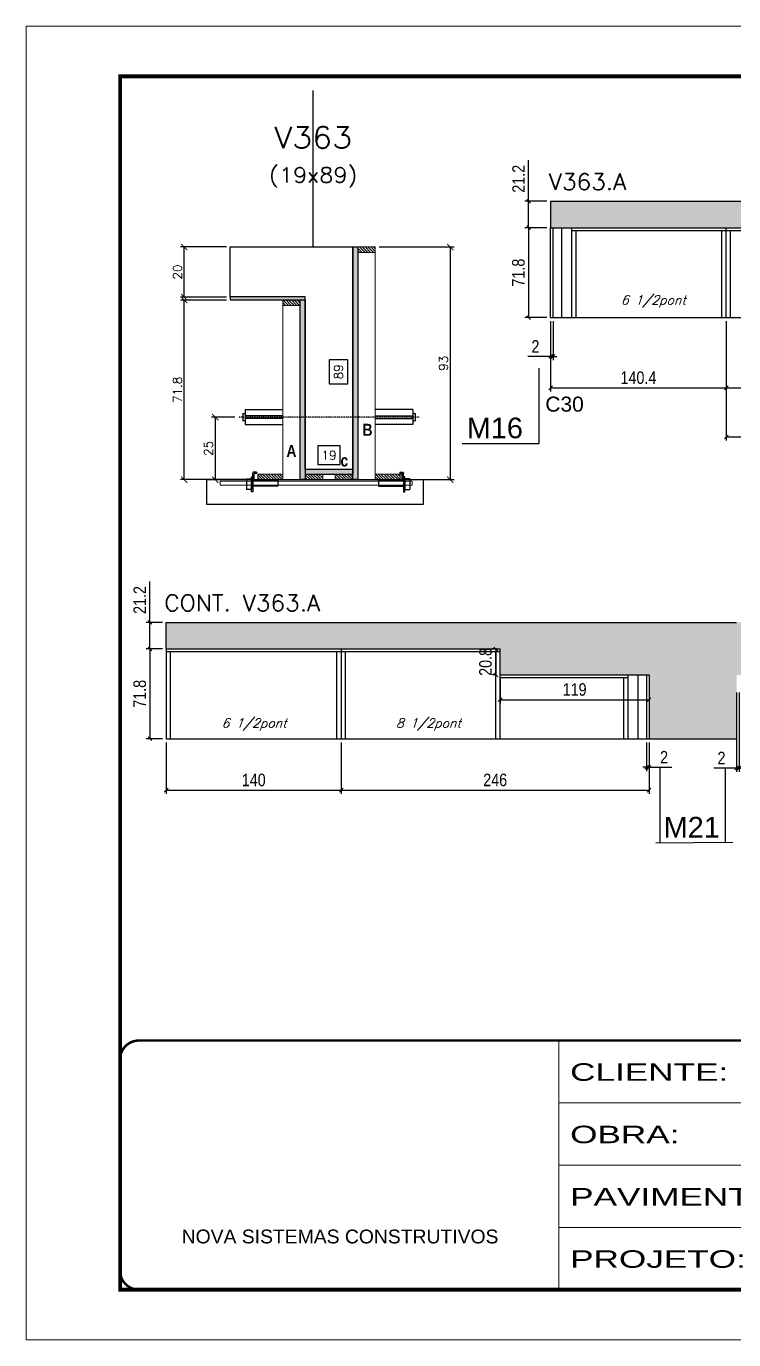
# Model space of a CAD drawing. Extents: x 137137 to 143418, y 10464 to 34486.
# Drawn here: x 140321 to 140886, y 29990 to 31040 of the extents above; entities that cross this region are included whole.
import ezdxf
from ezdxf.enums import TextEntityAlignment as Align

# ---------------------------------------------------------------- set-up
doc = ezdxf.new("R2010")
doc.units = 0
for name, pattern in [('CONTINUO', [0]), ('DASHED', [0.75, 0.5, -0.25]), ('HIDDEN', [0.375, 0.25, -0.125])]:
    doc.linetypes.add(name, pattern=pattern)
for name, color, linetype in [('5', 5, 'Continuous'), ('barrote', 251, 'Continuous'), ('COTA', 241, 'Continuous'), ('Cota Seção (2x)', 4, 'Continuous'), ('detalhes', 4, 'Continuous'), ('NOMENCLATURA', 7, 'Continuous'), ('Painéis', 200, 'Continuous'), ('presilha', 1, 'Continuous'), ('SARR_2.2x7', 40, 'Continuous'), ('SARR_3.5x7', 81, 'Continuous'), ('TENSOR', 3, 'Continuous'), ('texto', 7, 'Continuous'), ('Texto de Titulo', 7, 'Continuous'), ('Texto Qtd Sarr', 242, 'Continuous')]:
    doc.layers.add(name, color=color, linetype=linetype)
for name, color, linetype, lineweight in [('CONCRETO', 251, 'Continuous', 25), ('Folhas', 255, 'Continuous', 9), ('Hachura', 251, 'Continuous', 9), ('Madeira', 126, 'Continuous', 18), ('SARRAFO DE PRESSAO', 251, 'DASHED', 9), ('SCO-___-LAJ', 2, 'Continuous', 0), ('Texto Seção', 7, 'Continuous', 15)]:
    doc.layers.add(name, color=color, linetype=linetype, lineweight=lineweight)
doc.styles.add('ARIAL', font='arial.ttf')
doc.styles.add('COTA TECNICA', font='techl___.ttf', dxfattribs={"height": 10})
doc.styles.add('REGUA-120', font='ROMANS.shx', dxfattribs={"height": 15})
doc.styles.add('Romans', font='romans.shx')
doc.styles.get("Standard").update_dxf_attribs({"font": 'arial.ttf'})
doc.styles.add('TECNICA', font='techb___.ttf', dxfattribs={"height": 10})
doc.styles.add('Tecnologia', font='')
doc.styles.get('Tecnologia').set_extended_font_data('Forgotten Futurist')
doc.dimstyles.new('Cota Seção (2x)', dxfattribs={"dimtxt": 7, "dimasz": 5, "dimexe": 3, "dimexo": 3, "dimgap": 2, "dimtad": 3, "dimdec": 1, "dimlfac": 0.5, "dimzin": 12, "dimdsep": 46, "dimtxsty": 'Romans', "dimblk": 'ARCHTICK', "dimcen": 0, "dimclrd": 4, "dimclre": 4, "dimclrt": 1, "dimadec": 1, "dimazin": 3, "dimtfac": 1, "dimtdec": 1, "dimtmove": 0, "dimatfit": 3, "dimldrblk": 'OBLIQUE', "dimfxl": 1, "dimtolj": 1, "dimtzin": 12, "dimarcsym": 0})
doc.dimstyles.new('Cota Seção interna', dxfattribs={"dimtxt": 7, "dimasz": 6, "dimexe": 0.18, "dimexo": 2, "dimgap": -4, "dimtad": 3, "dimdec": 1, "dimlfac": 0.5, "dimzin": 12, "dimdsep": 46, "dimtxsty": 'Romans', "dimblk": 'ARCHTICK', "dimcen": 0.09, "dimse1": 1, "dimse2": 1, "dimsd1": 1, "dimsd2": 1, "dimclrd": 180, "dimclre": 5, "dimclrt": 1, "dimadec": 0, "dimazin": 3, "dimtfac": 1, "dimtdec": 1, "dimtofl": 0, "dimtmove": 0, "dimatfit": 3, "dimldrblk": 'ARCHTICK', "dimfxl": 1, "dimtolj": 1, "dimtzin": 0, "dimarcsym": 0})
doc.dimstyles.new('PAINEL', dxfattribs={"dimtxt": 10, "dimasz": 3, "dimexe": 3, "dimexo": 3, "dimgap": 3, "dimtad": 1, "dimdec": 1, "dimzin": 12, "dimdsep": 46, "dimtxsty": 'COTA TECNICA', "dimblk1": 'OBLIQUE', "dimblk2": 'OBLIQUE', "dimsah": 1, "dimcen": 0.9, "dimclrd": 4, "dimclre": 4, "dimclrt": 240, "dimadec": 1, "dimazin": 3, "dimtfac": 1, "dimtdec": 1, "dimtmove": 0, "dimatfit": 3, "dimfxl": 1, "dimtolj": 1, "dimtzin": 12, "dimarcsym": 0})

# ---------------------------------------------------------------- blocks, each defined once
blk = doc.blocks.new('9999999999')
at = {"color": 30, "linetype": 'CONTINUO'}
for p, q in [((98564.6, 34230.2), (98564.6, 34429.4)), ((98564.6, 34379.6), (99584, 34379.6)), ((98564.6, 34329.8), (99488, 34329.8)), ((98564.6, 34280), (99488, 34280))]:
    blk.add_line(p, q, dxfattribs=at)
at = {"color": 30, "linetype": 'CONTINUO', "const_width": 2}
blk.add_lwpolyline([(99584, 34230.2), (99584, 34414.4, 0.414214), (99569, 34429.4), (98229, 34429.4, 0.414214), (98214, 34414.4), (98214, 34245.2, 0.414214), (98229, 34230.2), (99584, 34230.2)], format="xyb", dxfattribs=at)
at = {"layer": 'Folhas'}
blk.add_lwpolyline([(98139, 34190.2), (99624, 34190.2), (99624, 35240.2), (98139, 35240.2)], close=True, dxfattribs=at)
at = {"layer": 'Folhas', "color": 30, "const_width": 3}
blk.add_lwpolyline([(98214, 34230.2), (99584, 34230.2), (99584, 35200.2), (98214, 35200.2)], close=True, dxfattribs=at)
at = {"color": 7, "linetype": 'Continuous', "ltscale": 5, "style": 'ARIAL'}
blk.add_text('NOVA SISTEMAS CONSTRUTIVOS', height=11.059, dxfattribs=at).set_placement((98263.2, 34267.2))
at = {"layer": 'Folhas', "color": 7, "style": 'Tecnologia', "width": 1.5}
for s, p in [('CLIENTE:', (98573.7, 34397.2)), ('OBRA:', (98573.7, 34347.3)), ('PAVIMENTO:', (98573.7, 34297.5)), ('PROJETO:', (98573.7, 34247.7))]:
    blk.add_text(s, height=14, dxfattribs=at).set_placement(p)
blk = doc.blocks.new('_Oblique')
at = {"color": 0, "linetype": 'ByBlock', "lineweight": -2}
blk.add_line((-0.5, -0.5), (0.5, 0.5), dxfattribs=at)
blk = doc.blocks.new('*D61')
at = {"layer": 'COTA', "color": 4, "lineweight": -2, "ltscale": 25, "transparency": 16777216}
for p, q in [((140739.9, 30804.2), (140739.9, 30748)), ((140880.3, 30804.2), (140880.3, 30748)), ((140739.9, 30751), (140880.3, 30751))]:
    blk.add_line(p, q, dxfattribs=at)
at = {"layer": 'Defpoints', "color": 0, "ltscale": 25, "transparency": 16777216}
for p in [(140739.9, 30807.2), (140880.3, 30807.2), (140880.3, 30751)]:
    blk.add_point(p, dxfattribs=at)
at = {"layer": 'COTA', "color": 4, "lineweight": -2, "ltscale": 25, "transparency": 16777216, "xscale": 3, "yscale": 3, "zscale": 3, "rotation": 180}
blk.add_blockref('_Oblique', (140739.9, 30751), dxfattribs=at)
at = {"layer": 'COTA', "color": 4, "lineweight": -2, "ltscale": 25, "transparency": 16777216, "xscale": 3, "yscale": 3, "zscale": 3}
blk.add_blockref('_Oblique', (140880.3, 30751), dxfattribs=at)
at = {"layer": 'COTA', "color": 240, "ltscale": 25, "transparency": 16777216, "insert": (140810.1, 30759.1), "char_height": 10, "attachment_point": 5, "style": 'COTA TECNICA'}
blk.add_mtext('\\A1;140.4', dxfattribs=at)
blk = doc.blocks.new('*D62')
at = {"layer": 'COTA', "color": 4, "lineweight": -2, "ltscale": 25, "transparency": 16777216}
for p, q in [((140880.3, 30804.2), (140880.3, 30748)), ((141124.3, 30804.2), (141124.3, 30748)), ((140880.3, 30751), (141124.3, 30751))]:
    blk.add_line(p, q, dxfattribs=at)
at = {"layer": 'Defpoints', "color": 0, "ltscale": 25, "transparency": 16777216}
for p in [(140880.3, 30807.2), (141124.3, 30807.2), (141124.3, 30751)]:
    blk.add_point(p, dxfattribs=at)
at = {"layer": 'COTA', "color": 4, "lineweight": -2, "ltscale": 25, "transparency": 16777216, "xscale": 3, "yscale": 3, "zscale": 3, "rotation": 180}
blk.add_blockref('_Oblique', (140880.3, 30751), dxfattribs=at)
at = {"layer": 'COTA', "color": 4, "lineweight": -2, "ltscale": 25, "transparency": 16777216, "xscale": 3, "yscale": 3, "zscale": 3}
blk.add_blockref('_Oblique', (141124.3, 30751), dxfattribs=at)
at = {"layer": 'COTA', "color": 240, "ltscale": 25, "transparency": 16777216, "insert": (141002.3, 30759.1), "char_height": 10, "attachment_point": 5, "style": 'COTA TECNICA'}
blk.add_mtext('\\A1;244', dxfattribs=at)
blk = doc.blocks.new('*D68')
at = {"layer": 'COTA', "color": 4, "lineweight": -2, "ltscale": 25, "transparency": 16777216}
for p, q in [((140816.6, 30467.5), (140816.6, 30444.7)), ((140818.6, 30467.5), (140818.6, 30444.7)), ((140816.6, 30447.7), (140813.6, 30447.7)), ((140816.6, 30447.7), (140818.6, 30447.7)), ((140818.6, 30447.7), (140836.7, 30447.7))]:
    blk.add_line(p, q, dxfattribs=at)
at = {"layer": 'Defpoints', "color": 0, "ltscale": 25, "transparency": 16777216}
for p in [(140816.6, 30470.5), (140818.6, 30470.5), (140818.6, 30447.7)]:
    blk.add_point(p, dxfattribs=at)
at = {"layer": 'COTA', "color": 4, "lineweight": -2, "ltscale": 25, "transparency": 16777216, "xscale": 3, "yscale": 3, "zscale": 3}
blk.add_blockref('_Oblique', (140816.6, 30447.7), dxfattribs=at)
at = {"layer": 'COTA', "color": 4, "lineweight": -2, "ltscale": 25, "transparency": 16777216, "xscale": 3, "yscale": 3, "zscale": 3, "rotation": 180}
blk.add_blockref('_Oblique', (140818.6, 30447.7), dxfattribs=at)
at = {"layer": 'COTA', "color": 240, "ltscale": 25, "transparency": 16777216, "insert": (140830.6, 30455.7), "char_height": 10, "attachment_point": 5, "style": 'COTA TECNICA'}
blk.add_mtext('\\A1;2', dxfattribs=at)
blk = doc.blocks.new('*D69')
at = {"layer": 'COTA', "color": 4, "lineweight": -2, "ltscale": 25, "transparency": 16777216}
for p, q in [((140888.6, 30507.5), (140888.6, 30444.1)), ((140890.6, 30507.5), (140890.6, 30444.1)), ((140888.6, 30447.1), (140870.5, 30447.1)), ((140890.6, 30447.1), (140888.6, 30447.1)), ((140890.6, 30447.1), (140893.6, 30447.1))]:
    blk.add_line(p, q, dxfattribs=at)
at = {"layer": 'Defpoints', "color": 0, "ltscale": 25, "transparency": 16777216}
for p in [(140888.6, 30510.5), (140890.6, 30510.5), (140888.6, 30447.1)]:
    blk.add_point(p, dxfattribs=at)
at = {"layer": 'COTA', "color": 4, "lineweight": -2, "ltscale": 25, "transparency": 16777216, "xscale": 3, "yscale": 3, "zscale": 3}
blk.add_blockref('_Oblique', (140888.6, 30447.1), dxfattribs=at)
at = {"layer": 'COTA', "color": 4, "lineweight": -2, "ltscale": 25, "transparency": 16777216, "xscale": 3, "yscale": 3, "zscale": 3, "rotation": 180}
blk.add_blockref('_Oblique', (140890.6, 30447.1), dxfattribs=at)
at = {"layer": 'COTA', "color": 240, "ltscale": 25, "transparency": 16777216, "insert": (140876.5, 30455.1), "char_height": 10, "attachment_point": 5, "style": 'COTA TECNICA'}
blk.add_mtext('\\A1;2', dxfattribs=at)
blk = doc.blocks.new('*D70')
at = {"layer": 'COTA', "color": 4, "lineweight": -2, "ltscale": 25, "transparency": 16777216}
for p, q in [((140432.6, 30467.5), (140432.6, 30426.4)), ((140572.6, 30467.5), (140572.6, 30426.4)), ((140432.6, 30429.4), (140572.6, 30429.4))]:
    blk.add_line(p, q, dxfattribs=at)
at = {"layer": 'Defpoints', "color": 0, "ltscale": 25, "transparency": 16777216}
for p in [(140432.6, 30470.5), (140572.6, 30470.5), (140572.6, 30429.4)]:
    blk.add_point(p, dxfattribs=at)
at = {"layer": 'COTA', "color": 4, "lineweight": -2, "ltscale": 25, "transparency": 16777216, "xscale": 3, "yscale": 3, "zscale": 3, "rotation": 180}
blk.add_blockref('_Oblique', (140432.6, 30429.4), dxfattribs=at)
at = {"layer": 'COTA', "color": 4, "lineweight": -2, "ltscale": 25, "transparency": 16777216, "xscale": 3, "yscale": 3, "zscale": 3}
blk.add_blockref('_Oblique', (140572.6, 30429.4), dxfattribs=at)
at = {"layer": 'COTA', "color": 240, "ltscale": 25, "transparency": 16777216, "insert": (140502.6, 30437.5), "char_height": 10, "attachment_point": 5, "style": 'COTA TECNICA'}
blk.add_mtext('\\A1;140', dxfattribs=at)
blk = doc.blocks.new('*D74')
at = {"layer": 'COTA', "color": 4, "lineweight": -2, "ltscale": 25, "transparency": 16777216}
for p, q in [((140572.6, 30467.5), (140572.6, 30426.4)), ((140818.6, 30467.5), (140818.6, 30426.4)), ((140572.6, 30429.4), (140818.6, 30429.4))]:
    blk.add_line(p, q, dxfattribs=at)
at = {"layer": 'Defpoints', "color": 0, "ltscale": 25, "transparency": 16777216}
for p in [(140572.6, 30470.5), (140818.6, 30470.5), (140818.6, 30429.4)]:
    blk.add_point(p, dxfattribs=at)
at = {"layer": 'COTA', "color": 4, "lineweight": -2, "ltscale": 25, "transparency": 16777216, "xscale": 3, "yscale": 3, "zscale": 3, "rotation": 180}
blk.add_blockref('_Oblique', (140572.6, 30429.4), dxfattribs=at)
at = {"layer": 'COTA', "color": 4, "lineweight": -2, "ltscale": 25, "transparency": 16777216, "xscale": 3, "yscale": 3, "zscale": 3}
blk.add_blockref('_Oblique', (140818.6, 30429.4), dxfattribs=at)
at = {"layer": 'COTA', "color": 240, "ltscale": 25, "transparency": 16777216, "insert": (140695.6, 30437.5), "char_height": 10, "attachment_point": 5, "style": 'COTA TECNICA'}
blk.add_mtext('\\A1;246', dxfattribs=at)
blk = doc.blocks.new('*D80')
at = {"layer": 'COTA', "color": 4, "lineweight": -2, "ltscale": 25, "transparency": 16777216}
for p, q in [((140696.6, 30542.3), (140693.1, 30542.3)), ((140696.1, 30542.3), (140696.1, 30521.5)), ((140696.6, 30521.5), (140693.1, 30521.5))]:
    blk.add_line(p, q, dxfattribs=at)
at = {"layer": 'Defpoints', "color": 0, "ltscale": 25, "transparency": 16777216}
for p in [(140699.6, 30542.3), (140696.1, 30521.5), (140699.6, 30521.5)]:
    blk.add_point(p, dxfattribs=at)
at = {"layer": 'COTA', "color": 4, "lineweight": -2, "ltscale": 25, "transparency": 16777216, "xscale": 3, "yscale": 3, "zscale": 3}
for p, rotation in [((140696.1, 30542.3), 90), ((140696.1, 30521.5), 270)]:
    blk.add_blockref('_Oblique', p, dxfattribs=dict(at, rotation=rotation))
at = {"layer": 'COTA', "color": 240, "ltscale": 25, "transparency": 16777216, "insert": (140687.9, 30531.9), "char_height": 10, "attachment_point": 5, "rotation": 90, "style": 'COTA TECNICA'}
blk.add_mtext('\\A1;20.8', dxfattribs=at)
blk = doc.blocks.new('*D81')
at = {"layer": 'COTA', "color": 4, "lineweight": -2, "ltscale": 25, "transparency": 16777216}
for p, q in [((140699.6, 30518.5), (140699.6, 30498.7)), ((140818.6, 30518.5), (140818.6, 30498.7)), ((140699.6, 30501.7), (140818.6, 30501.7))]:
    blk.add_line(p, q, dxfattribs=at)
at = {"layer": 'Defpoints', "color": 0, "ltscale": 25, "transparency": 16777216}
for p in [(140699.6, 30521.5), (140818.6, 30521.5), (140818.6, 30501.7)]:
    blk.add_point(p, dxfattribs=at)
at = {"layer": 'COTA', "color": 4, "lineweight": -2, "ltscale": 25, "transparency": 16777216, "xscale": 3, "yscale": 3, "zscale": 3, "rotation": 180}
blk.add_blockref('_Oblique', (140699.6, 30501.7), dxfattribs=at)
at = {"layer": 'COTA', "color": 4, "lineweight": -2, "ltscale": 25, "transparency": 16777216, "xscale": 3, "yscale": 3, "zscale": 3}
blk.add_blockref('_Oblique', (140818.6, 30501.7), dxfattribs=at)
at = {"layer": 'COTA', "color": 240, "ltscale": 25, "transparency": 16777216, "insert": (140759.1, 30509.8), "char_height": 10, "attachment_point": 5, "style": 'COTA TECNICA'}
blk.add_mtext('\\A1;119', dxfattribs=at)
blk = doc.blocks.new('*D83')
at = {"layer": 'COTA', "color": 4, "lineweight": -2, "ltscale": 25, "transparency": 16777216}
for p, q in [((140880.3, 30804.2), (140880.3, 30708.8)), ((141124.3, 30804.2), (141124.3, 30708.8)), ((140880.3, 30711.8), (141124.3, 30711.8))]:
    blk.add_line(p, q, dxfattribs=at)
at = {"layer": 'Defpoints', "color": 0, "ltscale": 25, "transparency": 16777216}
for p in [(140880.3, 30807.2), (141124.3, 30807.2), (141124.3, 30711.8)]:
    blk.add_point(p, dxfattribs=at)
at = {"layer": 'COTA', "color": 4, "lineweight": -2, "ltscale": 25, "transparency": 16777216, "xscale": 3, "yscale": 3, "zscale": 3, "rotation": 180}
blk.add_blockref('_Oblique', (140880.3, 30711.8), dxfattribs=at)
at = {"layer": 'COTA', "color": 4, "lineweight": -2, "ltscale": 25, "transparency": 16777216, "xscale": 3, "yscale": 3, "zscale": 3}
blk.add_blockref('_Oblique', (141124.3, 30711.8), dxfattribs=at)
at = {"layer": 'COTA', "color": 240, "ltscale": 25, "transparency": 16777216, "insert": (141002.3, 30719.8), "char_height": 10, "attachment_point": 5, "style": 'COTA TECNICA'}
blk.add_mtext('\\A1;2X', dxfattribs=at)
blk = doc.blocks.new('titulo1')
at = {"layer": 'Defpoints', "color": 252, "linetype": 'HIDDEN', "ltscale": 2}
blk.add_line((0, 0), (0, 125), dxfattribs=at)
at = {"layer": 'Defpoints', "style": 'Romans', "oblique": 15}
blk.add_attdef('FOLHA', text='', height=10, dxfattribs=at).set_placement((0, 15.6), align=Align.MIDDLE_CENTER)
at = {"layer": 'Texto Qtd Sarr', "color": 3, "style": 'Romans', "oblique": 15}
for tag, height, p in [('TITULO', 17, (0, 71.4)), ('SEÇÃO', 12, (0, 41.5))]:
    blk.add_attdef(tag, text='', height=height, dxfattribs=at).set_placement(p, align=Align.MIDDLE_CENTER)
blk = doc.blocks.new('_ArchTick')
at = {"color": 0, "linetype": 'ByBlock', "const_width": 0.15}
blk.add_lwpolyline([(-0.5, -0.5), (0.5, 0.5)], dxfattribs=at)
blk = doc.blocks.new('*D84')
at = {"layer": 'COTA', "color": 4, "lineweight": -2, "transparency": 16777216}
for p, q in [((140480.8, 30821.2), (140444.1, 30821.2)), ((140447.1, 30677.6), (140447.1, 30821.2)), ((140498.4, 30677.6), (140444.1, 30677.6))]:
    blk.add_line(p, q, dxfattribs=at)
at = {"layer": 'Defpoints', "color": 0, "transparency": 16777216}
for p in [(140447.1, 30821.2), (140483.8, 30821.2), (140501.4, 30677.6)]:
    blk.add_point(p, dxfattribs=at)
at = {"layer": 'COTA', "color": 4, "lineweight": -2, "transparency": 16777216, "xscale": 5, "yscale": 5, "zscale": 5}
for p, rotation in [((140447.1, 30821.2), 90), ((140447.1, 30677.6), 270)]:
    blk.add_blockref('_ArchTick', p, dxfattribs=dict(at, rotation=rotation))
at = {"layer": 'COTA', "color": 1, "transparency": 16777216, "insert": (140441.6, 30749.4), "char_height": 7, "attachment_point": 5, "rotation": 90, "style": 'Romans'}
blk.add_mtext('\\A1;71.8', dxfattribs=at)
blk = doc.blocks.new('*D85')
at = {"layer": 'COTA', "color": 4, "lineweight": -2, "transparency": 16777216}
for p, q in [((140480.8, 30863.6), (140444.1, 30863.6)), ((140447.1, 30823.6), (140447.1, 30863.6)), ((140480.8, 30823.6), (140444.1, 30823.6))]:
    blk.add_line(p, q, dxfattribs=at)
at = {"layer": 'Defpoints', "color": 0, "transparency": 16777216}
for p in [(140447.1, 30863.6), (140483.8, 30863.6), (140483.8, 30823.6)]:
    blk.add_point(p, dxfattribs=at)
at = {"layer": 'COTA', "color": 4, "lineweight": -2, "transparency": 16777216, "xscale": 5, "yscale": 5, "zscale": 5}
for p, rotation in [((140447.1, 30863.6), 90), ((140447.1, 30823.6), 270)]:
    blk.add_blockref('_ArchTick', p, dxfattribs=dict(at, rotation=rotation))
at = {"layer": 'COTA', "color": 1, "transparency": 16777216, "insert": (140441.6, 30843.6), "char_height": 7, "attachment_point": 5, "rotation": 90, "style": 'Romans'}
blk.add_mtext('\\A1;20', dxfattribs=at)
blk = doc.blocks.new('*D86')
at = {"layer": 'Cota Seção (2x)', "color": 180, "lineweight": -2, "transparency": 16777216}
for p, q in [((140577.8, 30773.3), (140562.8, 30773.3)), ((140562.8, 30773.3), (140562.8, 30754.3)), ((140577.8, 30754.3), (140577.8, 30773.3)), ((140562.8, 30754.3), (140577.8, 30754.3))]:
    blk.add_line(p, q, dxfattribs=at)
at = {"layer": 'Defpoints', "color": 0, "transparency": 16777216}
for p in [(140543.8, 30863.6), (140581.8, 30863.6), (140543.8, 30685.6)]:
    blk.add_point(p, dxfattribs=at)
at = {"layer": 'Cota Seção (2x)', "color": 1, "transparency": 16777216, "insert": (140570.3, 30763.8), "char_height": 7, "attachment_point": 5, "rotation": 90, "style": 'Romans'}
blk.add_mtext('\\A1;89', dxfattribs=at)
blk = doc.blocks.new('PRESILHA METÁLICA 1')
at = {"layer": 'presilha'}
for p, q in [((7.5, 10.6), (7.5, 19.9)), ((12, 21), (8.6, 21)), ((9, 11.6), (9, 18.9)), ((12, 19.5), (9.6, 19.5)), ((12, 21), (12, 19.5)), ((0, 13), (6, 13)), ((0, 13), (0, 0)), ((6, 0), (0, 0)), ((6, 15.5), (7.5, 15.5)), ((6, -2.5), (6, 15.5)), ((6, 13), (6, 0)), ((7.5, 15.5), (7.5, -2.5)), ((37.5, 4.1), (7.5, 4.1)), ((37.5, 11), (9.6, 11)), ((37.5, 11), (37.5, 4.1)), ((7.5, -2.5), (6, -2.5))]:
    blk.add_line(p, q, dxfattribs=at)
for centre, radius, start, end in [((8.6, 19.9), 1.14, 90, 180), ((9.6, 18.9), 0.57, 90, 180), ((9.6, 11.6), 0.57, 180, 270)]:
    blk.add_arc(centre, radius, start, end, dxfattribs=at)
blk = doc.blocks.new('*D87')
at = {"layer": 'Cota Seção (2x)', "color": 180, "lineweight": -2, "transparency": 16777216}
for p, q in [((140571.8, 30704.6), (140553.8, 30704.6)), ((140553.8, 30704.6), (140553.8, 30689.6)), ((140571.8, 30689.6), (140571.8, 30704.6)), ((140553.8, 30689.6), (140571.8, 30689.6))]:
    blk.add_line(p, q, dxfattribs=at)
at = {"layer": 'Defpoints', "color": 0, "transparency": 16777216}
for p in [(140543.8, 30685.6), (140543.8, 30677.6), (140581.8, 30677.6)]:
    blk.add_point(p, dxfattribs=at)
at = {"layer": 'Cota Seção (2x)', "color": 1, "transparency": 16777216, "insert": (140562.8, 30697.1), "char_height": 7, "attachment_point": 5, "style": 'Romans'}
blk.add_mtext('\\A1;19', dxfattribs=at)
blk = doc.blocks.new('*D88')
at = {"layer": 'COTA', "color": 4, "lineweight": -2, "transparency": 16777216}
for p, q in [((140602.8, 30863.6), (140662.7, 30863.6)), ((140659.7, 30863.6), (140659.7, 30677.6)), ((140602.8, 30677.6), (140662.7, 30677.6))]:
    blk.add_line(p, q, dxfattribs=at)
at = {"layer": 'Defpoints', "color": 0, "transparency": 16777216}
for p in [(140599.8, 30863.6), (140599.8, 30677.6), (140659.7, 30677.6)]:
    blk.add_point(p, dxfattribs=at)
at = {"layer": 'COTA', "color": 4, "lineweight": -2, "transparency": 16777216, "xscale": 5, "yscale": 5, "zscale": 5}
for p, rotation in [((140659.7, 30863.6), 90), ((140659.7, 30677.6), 270)]:
    blk.add_blockref('_ArchTick', p, dxfattribs=dict(at, rotation=rotation))
at = {"layer": 'COTA', "color": 1, "transparency": 16777216, "insert": (140654.2, 30770.6), "char_height": 7, "attachment_point": 5, "rotation": 90, "style": 'Romans'}
blk.add_mtext('\\A1;93', dxfattribs=at)
blk = doc.blocks.new('*D89')
at = {"layer": 'COTA', "color": 4, "lineweight": -2, "transparency": 16777216}
for p, q in [((140487.5, 30727.6), (140468.9, 30727.6)), ((140471.9, 30727.6), (140471.9, 30677.6)), ((140487.5, 30677.6), (140468.9, 30677.6))]:
    blk.add_line(p, q, dxfattribs=at)
at = {"layer": 'Defpoints', "color": 0, "transparency": 16777216}
for p in [(140490.5, 30727.6), (140471.9, 30677.6), (140490.5, 30677.6)]:
    blk.add_point(p, dxfattribs=at)
at = {"layer": 'COTA', "color": 4, "lineweight": -2, "transparency": 16777216, "xscale": 5, "yscale": 5, "zscale": 5}
for p, rotation in [((140471.9, 30727.6), 90), ((140471.9, 30677.6), 270)]:
    blk.add_blockref('_ArchTick', p, dxfattribs=dict(at, rotation=rotation))
at = {"layer": 'COTA', "color": 1, "transparency": 16777216, "insert": (140466.4, 30702.6), "char_height": 7, "attachment_point": 5, "rotation": 90, "style": 'Romans'}
blk.add_mtext('\\A1;25', dxfattribs=at)
blk = doc.blocks.new('*D93')
at = {"layer": 'COTA', "color": 4, "lineweight": -2, "ltscale": 25, "transparency": 16777216}
for p, q in [((140739.9, 30804.2), (140739.9, 30773.1)), ((140741.9, 30804.2), (140741.9, 30773.1)), ((140739.9, 30776.1), (140721.8, 30776.1)), ((140741.9, 30776.1), (140739.9, 30776.1)), ((140741.9, 30776.1), (140744.9, 30776.1))]:
    blk.add_line(p, q, dxfattribs=at)
at = {"layer": 'Defpoints', "color": 0, "ltscale": 25, "transparency": 16777216}
for p in [(140739.9, 30807.2), (140741.9, 30807.2), (140739.9, 30776.1)]:
    blk.add_point(p, dxfattribs=at)
at = {"layer": 'COTA', "color": 4, "lineweight": -2, "ltscale": 25, "transparency": 16777216, "xscale": 3, "yscale": 3, "zscale": 3}
blk.add_blockref('_Oblique', (140739.9, 30776.1), dxfattribs=at)
at = {"layer": 'COTA', "color": 4, "lineweight": -2, "ltscale": 25, "transparency": 16777216, "xscale": 3, "yscale": 3, "zscale": 3, "rotation": 180}
blk.add_blockref('_Oblique', (140741.9, 30776.1), dxfattribs=at)
at = {"layer": 'COTA', "color": 240, "ltscale": 25, "transparency": 16777216, "insert": (140727.8, 30784.1), "char_height": 10, "attachment_point": 5, "style": 'COTA TECNICA'}
blk.add_mtext('\\A1;2', dxfattribs=at)
blk = doc.blocks.new('*D1858')
at = {"layer": 'COTA', "color": 4, "lineweight": -2, "ltscale": 25, "transparency": 16777216}
for p, q in [((140429.6, 30542.3), (140416.6, 30542.3)), ((140419.6, 30542.3), (140419.6, 30470.5)), ((140429.6, 30470.5), (140416.6, 30470.5))]:
    blk.add_line(p, q, dxfattribs=at)
at = {"layer": 'Defpoints', "color": 0, "ltscale": 25, "transparency": 16777216}
for p in [(140432.6, 30542.3), (140419.6, 30470.5), (140432.6, 30470.5)]:
    blk.add_point(p, dxfattribs=at)
at = {"layer": 'COTA', "color": 4, "lineweight": -2, "ltscale": 25, "transparency": 16777216, "xscale": 3, "yscale": 3, "zscale": 3}
for p, rotation in [((140419.6, 30542.3), 90), ((140419.6, 30470.5), 270)]:
    blk.add_blockref('_Oblique', p, dxfattribs=dict(at, rotation=rotation))
at = {"layer": 'COTA', "color": 240, "ltscale": 25, "transparency": 16777216, "insert": (140411.5, 30506.4), "char_height": 10, "attachment_point": 5, "rotation": 90, "style": 'COTA TECNICA'}
blk.add_mtext('\\A1;71.8', dxfattribs=at)
blk = doc.blocks.new('*D1859')
at = {"layer": 'COTA', "color": 4, "lineweight": -2, "ltscale": 25, "transparency": 16777216}
for p, q in [((140419.6, 30563.5), (140419.6, 30596.3)), ((140429.6, 30563.5), (140416.6, 30563.5)), ((140419.6, 30542.3), (140419.6, 30563.5)), ((140429.6, 30542.3), (140416.6, 30542.3))]:
    blk.add_line(p, q, dxfattribs=at)
at = {"layer": 'Defpoints', "color": 0, "ltscale": 25, "transparency": 16777216}
for p in [(140419.6, 30563.5), (140432.6, 30563.5), (140432.6, 30542.3)]:
    blk.add_point(p, dxfattribs=at)
at = {"layer": 'COTA', "color": 4, "lineweight": -2, "ltscale": 25, "transparency": 16777216, "xscale": 3, "yscale": 3, "zscale": 3}
for p, rotation in [((140419.6, 30563.5), 90), ((140419.6, 30542.3), 270)]:
    blk.add_blockref('_Oblique', p, dxfattribs=dict(at, rotation=rotation))
at = {"layer": 'COTA', "color": 240, "ltscale": 25, "transparency": 16777216, "insert": (140411.5, 30581.4), "char_height": 10, "attachment_point": 5, "rotation": 90, "style": 'COTA TECNICA'}
blk.add_mtext('\\A1;21.2', dxfattribs=at)
blk = doc.blocks.new('*D1860')
at = {"layer": 'COTA', "color": 4, "lineweight": -2, "ltscale": 25, "transparency": 16777216}
for p, q in [((140736.9, 30879), (140719.3, 30879)), ((140722.3, 30879), (140722.3, 30807.2)), ((140736.9, 30807.2), (140719.3, 30807.2))]:
    blk.add_line(p, q, dxfattribs=at)
at = {"layer": 'Defpoints', "color": 0, "ltscale": 25, "transparency": 16777216}
for p in [(140739.9, 30879), (140722.3, 30807.2), (140739.9, 30807.2)]:
    blk.add_point(p, dxfattribs=at)
at = {"layer": 'COTA', "color": 4, "lineweight": -2, "ltscale": 25, "transparency": 16777216, "xscale": 3, "yscale": 3, "zscale": 3}
for p, rotation in [((140722.3, 30879), 90), ((140722.3, 30807.2), 270)]:
    blk.add_blockref('_Oblique', p, dxfattribs=dict(at, rotation=rotation))
at = {"layer": 'COTA', "color": 240, "ltscale": 25, "transparency": 16777216, "insert": (140714.2, 30843.1), "char_height": 10, "attachment_point": 5, "rotation": 90, "style": 'COTA TECNICA'}
blk.add_mtext('\\A1;71.8', dxfattribs=at)
blk = doc.blocks.new('*D1861')
at = {"layer": 'COTA', "color": 4, "lineweight": -2, "ltscale": 25, "transparency": 16777216}
for p, q in [((140722.3, 30900.2), (140722.3, 30933)), ((140736.9, 30900.2), (140719.3, 30900.2)), ((140722.3, 30879), (140722.3, 30900.2)), ((140736.9, 30879), (140719.3, 30879))]:
    blk.add_line(p, q, dxfattribs=at)
at = {"layer": 'Defpoints', "color": 0, "ltscale": 25, "transparency": 16777216}
for p in [(140722.3, 30900.2), (140739.9, 30900.2), (140739.9, 30879)]:
    blk.add_point(p, dxfattribs=at)
at = {"layer": 'COTA', "color": 4, "lineweight": -2, "ltscale": 25, "transparency": 16777216, "xscale": 3, "yscale": 3, "zscale": 3}
for p, rotation in [((140722.3, 30900.2), 90), ((140722.3, 30879), 270)]:
    blk.add_blockref('_Oblique', p, dxfattribs=dict(at, rotation=rotation))
at = {"layer": 'COTA', "color": 240, "ltscale": 25, "transparency": 16777216, "insert": (140714.3, 30918.1), "char_height": 10, "attachment_point": 5, "rotation": 90, "style": 'COTA TECNICA'}
blk.add_mtext('\\A1;21.2', dxfattribs=at)

msp = doc.modelspace()

# ---------------------------------------------------------------- hatches: boundary and pattern name
at = {"layer": 'COTA', "linetype": 'ByBlock'}
h = msp.add_hatch(dxfattribs=at)
h.set_pattern_fill('AR-CONC', color=256, scale=0.03)
h.set_pattern_definition([(50, (1795.7147, -2153.1135), (5.46554007, -0.47817257), [0.5715, -6.2865]), (355, (1795.7147, -2153.1135), (-1.05730264, 5.73170536), [0.4572, -5.02921753]), (100.4514447, (1796.17, -2153.1534), (4.40823741, 5.25353256), [0.48570026, -5.34270734]), (46.1842, (1795.715, -2151.5895), (8.13237123, -1.26126984), [0.85725, -9.42975]), (96.6355576, (1796.392, -2151.695), (7.122124, 7.42278374), [0.7285507, -8.01406824]), (351.184151, (1795.715, -2151.5895), (7.122124, 7.42278374), [0.685799, -7.54379196]), (21, (1796.4767, -2151.9705), (4.54843174, -3.06795595), [0.5715, -6.2865]), (326, (1796.4767, -2151.9705), (1.85406085, 5.52563898), [0.4572, -5.0292]), (71.451445, (1796.8557, -2152.226), (6.40249258, 2.45768307), [0.48570026, -5.34269813]), (37.5, (1795.7147, -2153.1135), (0.092658098, 2.536651166), [0, -4.96824, 0, -5.1054, 0, -5.04825]), (7.5, (1795.7147, -2153.1135), (2.004589875, 3.005417245), [0, -2.91084, 0, -4.85394, 0, -1.92405]), (327.5, (1794.0154, -2153.1135), (4.067717855, -0.17186232), [0, -1.905, 0, -5.9436, 0, -7.8867]), (317.5, (1793.2534, -2153.1135), (4.44387544, 0.76279473), [0, -2.4765, 0, -3.94716, 0, -5.6007])])
h.paths.add_polyline_path([(141559.24, 30879.04), (141686.24, 30879.04), (141686.24, 30900.24), (141455.64, 30900.24), (141336.64, 30900.24), (141266.64, 30900.24), (141147.64, 30900.24), (140739.88, 30900.24), (140739.88, 30879.04), (141251.24, 30879.04), (141251.24, 30858.24), (141370.24, 30857.94), (141370.24, 30807.42), (141438.74, 30807.06), (141438.74, 30857.59), (141559.24, 30858.24)])
h = msp.add_hatch(dxfattribs=at)
h.set_pattern_fill('AR-CONC', color=256, scale=0.03)
h.paths.add_polyline_path([(140818.56, 30563.54), (140699.56, 30563.54), (140432.58, 30563.54), (140432.58, 30542.34), (140699.56, 30542.34), (140699.56, 30521.54), (140818.56, 30521.54), (140818.56, 30470.54), (140888.57, 30470.54), (140888.57, 30510.54), (140888.56, 30521.54), (141007.56, 30521.54), (141007.56, 30542.34), (141581.55, 30542.34), (141581.55, 30563.54), (140888.56, 30563.54)])
h.paths.add_polyline_path([(140870.28, 30445.17), (140883.26, 30445.17), (140883.26, 30465.75), (140870.28, 30465.75)], flags=9)
h.paths.add_polyline_path([(141035.24, 30515.23), (141035.24, 30549.16), (141014.66, 30549.16), (141014.66, 30515.23)], flags=25)
h.paths.add_polyline_path([(140697.76, 30515.23), (140697.76, 30549.16), (140677.17, 30549.16), (140677.17, 30515.23)], flags=25)
at = {"layer": 'Hachura'}
h = msp.add_hatch(color=256, dxfattribs=at)
h.dxf.hatch_style = 1
h.paths.add_polyline_path([(140581.77, 30863.63), (140585.77, 30863.63), (140585.77, 30677.63), (140581.77, 30677.63)])
h = msp.add_hatch(dxfattribs=at)
h.set_pattern_fill('ANSI31', color=256, scale=0.5, angle=270, style=0)
h.set_pattern_definition([(315, (163431.5899, 22555.9875), (1.12253202, 1.12253202), [])])
h.paths.add_polyline_path([(140599.77, 30859.23), (140599.77, 30863.63), (140585.77, 30863.63), (140585.77, 30859.23)])
h = msp.add_hatch(color=256, dxfattribs=at)
h.dxf.hatch_style = 1
h.paths.add_polyline_path([(140543.77, 30821.23), (140543.77, 30823.63), (140483.77, 30823.63), (140483.77, 30821.23)])
h = msp.add_hatch(dxfattribs=at)
h.set_pattern_fill('ANSI31', color=256, scale=0.5, angle=270, style=0)
h.set_pattern_definition([(315, (163491.5899, 22513.5875), (1.12253202, 1.12253202), [])])
h.paths.add_polyline_path([(140539.77, 30816.83), (140539.77, 30821.23), (140525.77, 30821.23), (140525.77, 30816.83)])
h = msp.add_hatch(color=256, dxfattribs=at)
h.dxf.hatch_style = 1
h.paths.add_polyline_path([(140539.77, 30821.23), (140543.77, 30821.23), (140543.77, 30677.63), (140539.77, 30677.63)])
h = msp.add_hatch(dxfattribs=at)
h.set_pattern_fill('ANSI31', color=256, scale=0.5, angle=270, style=0)
h.set_pattern_definition([(315, (163491.5899, 22447.9875), (1.12253202, 1.12253202), [])])
h.paths.add_polyline_path([(140505.77, 30677.63), (140505.77, 30682.03), (140525.77, 30682.03), (140525.77, 30677.63)])
h = msp.add_hatch(color=256, dxfattribs=at)
h.dxf.hatch_style = 1
h.paths.add_polyline_path([(140581.77, 30682.03), (140581.77, 30685.63), (140543.77, 30685.63), (140543.77, 30682.03)])
h = msp.add_hatch(dxfattribs=at)
h.set_pattern_fill('ANSI31', color=256, scale=0.5, angle=270, style=0)
h.set_pattern_definition([(315, (163500.3899, 22447.9875), (1.12253202, 1.12253202), [])])
h.paths.add_polyline_path([(140543.77, 30677.63), (140543.77, 30682.03), (140557.77, 30682.03), (140557.77, 30677.63)])
h = msp.add_hatch(dxfattribs=at)
h.set_pattern_fill('ANSI31', color=256, scale=0.5, angle=270, style=0)
h.set_pattern_definition([(315, (163500.392, 22447.9875), (1.12253202, 1.12253202), [])])
h.paths.add_polyline_path([(140581.77, 30677.63), (140581.77, 30682.03), (140567.77, 30682.03), (140567.77, 30677.63)])
h = msp.add_hatch(dxfattribs=at)
h.set_pattern_fill('ANSI31', color=256, scale=0.5, angle=270, style=0)
h.set_pattern_definition([(315, (163397.5899, 22447.9875), (1.12253202, 1.12253202), [])])
h.paths.add_polyline_path([(140599.77, 30677.63), (140599.77, 30682.03), (140619.77, 30682.03), (140619.77, 30677.63)])

# ---------------------------------------------------------------- linework, layer by layer
at = {"ltscale": 3}
for p, q in [((140495.77, 30733.6), (140495.77, 30721.6)), ((140495.77, 30733.6), (140525.77, 30733.6)), ((140629.77, 30733.6), (140599.77, 30733.6)), ((140629.77, 30733.6), (140629.77, 30721.6)), ((140493.77, 30730.6), (140493.77, 30724.6)), ((140493.77, 30730.6), (140495.77, 30730.6)), ((140495.77, 30724.6), (140493.77, 30724.6)), ((140525.77, 30728.6), (140495.77, 30728.6)), ((140525.77, 30726.6), (140495.77, 30726.6)), ((140599.77, 30728.6), (140629.77, 30728.6)), ((140599.77, 30726.6), (140629.77, 30726.6)), ((140629.77, 30730.6), (140631.77, 30730.6)), ((140629.77, 30724.6), (140631.77, 30724.6)), ((140631.77, 30730.6), (140631.77, 30724.6)), ((140495.77, 30721.6), (140525.77, 30721.6)), ((140629.77, 30721.6), (140599.77, 30721.6))]:
    msp.add_line(p, q, dxfattribs=at)
at = {"layer": 'barrote'}
msp.add_lwpolyline([(140638.14, 30657.63), (140465.17, 30657.63), (140465.17, 30677.63), (140638.14, 30677.63)], close=True, dxfattribs=at)
at = {"layer": 'CONCRETO'}
msp.add_lwpolyline([(140543.77, 30823.63), (140483.77, 30823.63), (140483.77, 30863.63), (140543.77, 30863.63), (140543.77, 30863.63), (140581.77, 30863.63), (140581.77, 30682.03), (140581.77, 30682.03), (140581.77, 30685.63), (140543.77, 30685.63)], close=True, dxfattribs=at)
at = {"layer": 'COTA', "linetype": 'ByBlock'}
for p, q in [((140739.88, 30900.24), (141251.24, 30900.24)), ((140739.88, 30900.24), (140739.88, 30879.04)), ((140432.58, 30542.34), (140432.58, 30563.54)), ((140432.58, 30563.54), (140699.56, 30563.54)), ((140432.58, 30542.34), (140432.58, 30563.54)), ((140699.56, 30563.54), (140818.56, 30563.54)), ((140818.56, 30563.54), (140888.56, 30563.54))]:
    msp.add_line(p, q, dxfattribs=at)
at = {"layer": 'Madeira'}
for points in [[(140599.77, 30859.23), (140599.77, 30863.63), (140585.77, 30863.63), (140585.77, 30859.23)], [(140599.77, 30863.63), (140585.77, 30863.63), (140585.77, 30677.63), (140599.77, 30677.63)], [(140539.77, 30816.83), (140539.77, 30821.23), (140525.77, 30821.23), (140525.77, 30816.83)], [(140539.77, 30821.23), (140525.77, 30821.23), (140525.77, 30677.63), (140539.77, 30677.63)], [(140505.77, 30677.63), (140505.77, 30682.03), (140525.77, 30682.03), (140525.77, 30677.63)], [(140543.77, 30677.63), (140543.77, 30682.03), (140557.77, 30682.03), (140557.77, 30677.63)], [(140581.77, 30677.63), (140581.77, 30682.03), (140567.77, 30682.03), (140567.77, 30677.63)], [(140599.77, 30677.63), (140599.77, 30682.03), (140619.77, 30682.03), (140619.77, 30677.63)]]:
    msp.add_lwpolyline(points, close=True, dxfattribs=at)
at = {"layer": 'NOMENCLATURA', "linetype": 'Continuous'}
for p, q in [((140730.63, 30706.52), (140730.63, 30766.86)), ((140669.14, 30706.52), (140730.63, 30706.52)), ((140827.61, 30387.33), (140827.61, 30447.67)), ((140879.52, 30447.1), (140879.52, 30387.69)), ((140823.99, 30387.33), (140885.5, 30387.73))]:
    msp.add_line(p, q, dxfattribs=at)
at = {"layer": 'Painéis'}
for p, q in [((140739.88, 30879.04), (141251.24, 30879.04)), ((140739.88, 30807.24), (140739.88, 30879.04)), ((140741.88, 30807.24), (140741.88, 30879.04)), ((140880.28, 30807.24), (140880.28, 30879.04)), ((140739.88, 30807.24), (141251.24, 30807.24)), ((140432.58, 30542.34), (140432.58, 30470.54)), ((140432.58, 30542.34), (140699.56, 30542.34)), ((140432.58, 30542.34), (140432.58, 30470.54)), ((140572.58, 30542.34), (140572.58, 30470.54)), ((140572.58, 30542.34), (140572.58, 30470.54)), ((140699.56, 30521.54), (140699.56, 30542.34)), ((140699.56, 30521.54), (140818.56, 30521.54)), ((140816.56, 30521.54), (140816.56, 30470.54)), ((140818.56, 30521.54), (140818.56, 30470.54)), ((140432.58, 30470.54), (140818.56, 30470.54))]:
    msp.add_line(p, q, dxfattribs=at)
at = {"layer": 'Painéis', "ltscale": 25}
msp.add_line((140818.56, 30470.54), (140888.57, 30470.54), dxfattribs=at)
at = {"layer": 'Painéis'}
for points in [[(140581.77, 30863.63), (140585.77, 30863.63), (140585.77, 30677.63), (140581.77, 30677.63)], [(140543.77, 30821.23), (140543.77, 30823.63), (140483.77, 30823.63), (140483.77, 30821.23)], [(140539.77, 30821.23), (140543.77, 30821.23), (140543.77, 30677.63), (140539.77, 30677.63)], [(140581.77, 30682.03), (140581.77, 30685.63), (140543.77, 30685.63), (140543.77, 30682.03)]]:
    msp.add_lwpolyline(points, close=True, dxfattribs=at)
at = {"layer": 'SARR_2.2x7', "linetype": 'Continuous'}
for p, q in [((140748.88, 30807.24), (140748.88, 30879.04)), ((140756.88, 30876.84), (140880.28, 30876.84)), ((140880.28, 30876.84), (141124.28, 30876.84)), ((140432.58, 30540.14), (140572.58, 30540.14)), ((140572.58, 30540.14), (140699.56, 30540.14)), ((140699.56, 30519.34), (140801.56, 30519.34)), ((140809.56, 30521.54), (140809.56, 30470.54))]:
    msp.add_line(p, q, dxfattribs=at)
at = {"layer": 'SARR_3.5x7'}
for p, q in [((140756.88, 30807.24), (140756.88, 30879.04)), ((140760.38, 30807.24), (140760.38, 30876.84)), ((140876.83, 30807.24), (140876.83, 30876.84)), ((140883.73, 30807.24), (140883.73, 30876.84)), ((140436.03, 30470.54), (140436.03, 30540.14)), ((140569.13, 30470.54), (140569.13, 30540.14)), ((140576.03, 30470.54), (140576.03, 30540.14)), ((140696.06, 30470.54), (140696.06, 30540.14)), ((140699.56, 30470.54), (140699.56, 30540.14)), ((140798.06, 30519.34), (140798.06, 30470.54)), ((140801.56, 30521.54), (140801.56, 30470.54))]:
    msp.add_line(p, q, dxfattribs=at)
at = {"layer": 'SCO-___-LAJ', "color": 1}
msp.add_lwpolyline([(140629.13, 30676.3), (140475.83, 30676.3), (140475.83, 30673.1), (140629.13, 30673.1)], close=True, dxfattribs=at)
at = {"layer": 'TENSOR', "linetype": 'HIDDEN', "ltscale": 0.5}
msp.add_line((140634.77, 30727.6), (140490.47, 30727.6), dxfattribs=at)

# ---------------------------------------------------------------- block references
at = {"layer": 'presilha', "yscale": 0.6666666666666666, "zscale": 0.6666666666666666}
for p, xscale in [((140496.9, 30669.66), 0.6666666666666666), ((140627.35, 30669.66), -0.6666666666666666)]:
    msp.add_blockref('PRESILHA METÁLICA 1', p, dxfattribs=dict(at, xscale=xscale))
at = {"layer": 'SARRAFO DE PRESSAO', "color": 6, "linetype": 'ByBlock'}
msp.add_blockref('9999999999', (42181.81, -4200.15), dxfattribs=at)
at = {"layer": 'Texto Seção'}
ref = msp.add_blockref('titulo1', (140550.16, 30863.63), dxfattribs=at)
ref.add_attrib('TITULO', 'V363', dxfattribs={"layer": 'Texto de Titulo', "color": 7, "height": 17, "style": 'Romans', "width": 1.1}).set_placement((140550.16, 30951.13), align=Align.MIDDLE_CENTER)
ref.add_attrib('SEÇÃO', '(19x89)', dxfattribs={"layer": 'Texto de Titulo', "color": 7, "height": 12, "style": 'Romans', "width": 1.1}).set_placement((140550.16, 30921.13), align=Align.MIDDLE_CENTER)

# ---------------------------------------------------------------- texts
at = {"layer": '5', "linetype": 'Continuous'}
msp.add_text('C30', height=12, rotation=0.00004, dxfattribs=at).set_placement((140735.69, 30731.98))
at = {"layer": 'detalhes', "style": 'TECNICA'}
for s, p in [('B', (140589.6, 30712.66)), ('A', (140528.77, 30695.82)), ('c', (140571.95, 30688.13))]:
    msp.add_text(s, height=9.6, dxfattribs=at).set_placement(p)
at = {"layer": 'NOMENCLATURA', "linetype": 'Continuous'}
msp.add_text('M16', height=16.5, rotation=360, dxfattribs=at).set_placement((140672.92, 30710.72))
msp.add_text('M21', height=16.5, dxfattribs=at).set_placement((140830.3, 30391.53))
at = {"layer": 'texto', "color": 2, "char_height": 7.2737, "attachment_point": 5, "style": 'Romans'}
for s, insert in [('{\\Q19;\\C256;6 1/2pont}', (140822.02, 30820.03)), ('{\\Q19;\\C256;6 1/2pont}', (140502.95, 30481.8)), ('{\\Q19;\\C256;8 1/2pont}', (140642.25, 30481.8))]:
    msp.add_mtext(s, dxfattribs=dict(at, insert=insert))
at = {"layer": 'Texto Seção', "style": 'REGUA-120', "width": 1.05}
for s, p in [('V363.A', (140738.47, 30909.26)), ('CONT. V363.A', (140431.17, 30572.56))]:
    msp.add_text(s, height=13, dxfattribs=at).set_placement(p)

# ---------------------------------------------------------------- dimensions: what is measured, and where the dimension line sits
at = {"layer": 'COTA', "ltscale": 25}
for base, p1, p2, picture, middle in [((140722.32, 30900.24), (140739.88, 30879.04), (140739.88, 30900.24), '*D1861', (140714.26, 30918.1)), ((140722.32, 30807.24), (140739.88, 30879.04), (140739.88, 30807.24), '*D1860', (140714.22, 30843.14)), ((140419.58, 30563.54), (140432.58, 30542.34), (140432.58, 30563.54), '*D1859', (140411.53, 30581.41)), ((140419.58, 30470.54), (140432.58, 30542.34), (140432.58, 30470.54), '*D1858', (140411.49, 30506.44))]:
    dim = msp.add_linear_dim(base=base, p1=p1, p2=p2, angle=90, dimstyle='PAINEL', dxfattribs=at)
    dim.commit()
    dim.dimension.update_dxf_attribs({"geometry": picture, "text_midpoint": middle})
at = {"layer": 'COTA'}
for base, p1, p2, picture, middle in [((140447.05, 30863.63), (140483.77, 30823.63), (140483.77, 30863.63), '*D85', (140441.55, 30843.63)), ((140659.74, 30677.63), (140599.77, 30863.63), (140599.77, 30677.63), '*D88', (140654.24, 30770.63)), ((140447.05, 30821.23), (140501.37, 30677.63), (140483.77, 30821.23), '*D84', (140441.55, 30749.43)), ((140471.91, 30677.63), (140490.47, 30727.6), (140490.47, 30677.63), '*D89', (140466.41, 30702.62))]:
    dim = msp.add_linear_dim(base=base, p1=p1, p2=p2, angle=90, dimstyle='Cota Seção (2x)', dxfattribs=at)
    dim.commit()
    dim.dimension.update_dxf_attribs({"geometry": picture, "text_midpoint": middle})
at = {"layer": 'COTA', "ltscale": 25}
for base, p1, p2, picture, middle in [((140739.88, 30776.11), (140741.88, 30807.24), (140739.88, 30807.24), '*D93', (140727.82, 30784.11)), ((140880.28, 30750.98), (140739.88, 30807.24), (140880.28, 30807.24), '*D61', (140810.08, 30759.08)), ((140818.56, 30501.69), (140699.56, 30521.54), (140818.56, 30521.54), '*D81', (140759.06, 30509.77)), ((140888.57, 30447.1), (140890.57, 30510.54), (140888.57, 30510.54), '*D69', (140876.52, 30455.1)), ((140572.58, 30429.39), (140432.58, 30470.54), (140572.58, 30470.54), '*D70', (140502.58, 30437.49)), ((140818.56, 30447.67), (140816.56, 30470.54), (140818.56, 30470.54), '*D68', (140830.61, 30455.67))]:
    dim = msp.add_linear_dim(base=base, p1=p1, p2=p2, dimstyle='PAINEL', dxfattribs=at)
    dim.commit()
    dim.dimension.update_dxf_attribs({"geometry": picture, "text_midpoint": middle})
dim = msp.add_linear_dim(base=(141124.28, 30750.98), p1=(140880.28, 30807.24), p2=(141124.28, 30807.24), dimstyle='PAINEL', dxfattribs=at)
dim.commit()
dim.dimension.update_dxf_attribs({"geometry": '*D62', "text_midpoint": (141002.28, 30750.98), "dimtype": 160})
dim = msp.add_linear_dim(base=(141124.28, 30711.79), p1=(140880.28, 30807.24), p2=(141124.28, 30807.24), text='2X', dimstyle='PAINEL', dxfattribs=at)
dim.commit()
dim.dimension.update_dxf_attribs({"geometry": '*D83', "text_midpoint": (141002.28, 30719.84)})
dim = msp.add_linear_dim(base=(140696.06, 30521.54), p1=(140699.56, 30542.34), p2=(140699.56, 30521.54), angle=90, dimstyle='PAINEL', dxfattribs=at)
dim.commit()
dim.dimension.update_dxf_attribs({"geometry": '*D80', "text_midpoint": (140696.06, 30531.94), "dimtype": 160})
dim = msp.add_linear_dim(base=(140818.56, 30429.39), p1=(140572.58, 30470.54), p2=(140818.56, 30470.54), dimstyle='PAINEL', override={"dimtmove": 1}, dxfattribs=at)
dim.commit()
dim.dimension.update_dxf_attribs({"geometry": '*D74', "text_midpoint": (140695.57, 30437.49)})
at = {"layer": 'Cota Seção (2x)'}
for base, p1, p2, angle, picture, middle in [((140581.77, 30863.63), (140543.77, 30685.63), (140543.77, 30863.63), 90, '*D86', (140581.77, 30763.83)), ((140543.77, 30685.63), (140581.77, 30677.63), (140543.77, 30677.63), 180, '*D87', (140562.77, 30685.63))]:
    dim = msp.add_linear_dim(base=base, p1=p1, p2=p2, angle=angle, dimstyle='Cota Seção interna', dxfattribs=at)
    dim.commit()
    dim.dimension.update_dxf_attribs({"geometry": picture, "text_midpoint": middle, "dimtype": 160})

doc.saveas('drawing.dxf')
